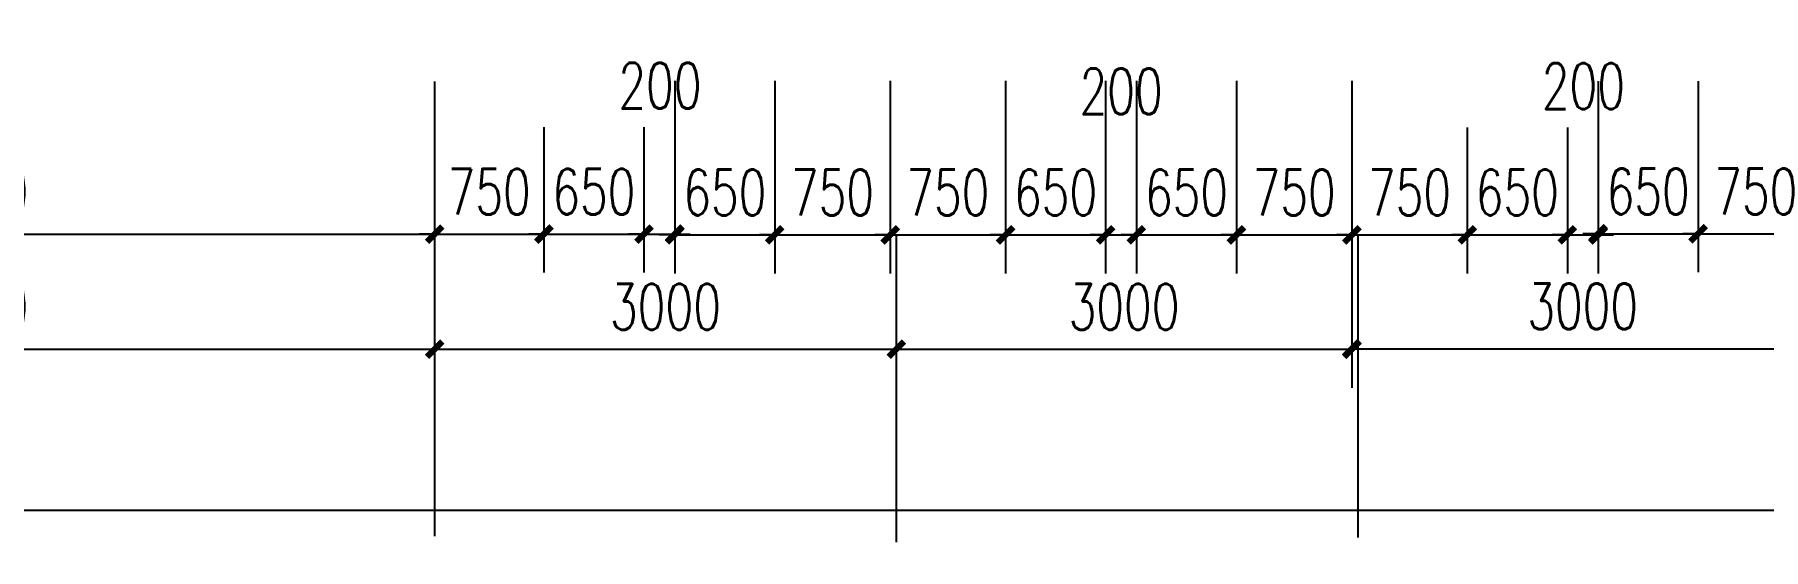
# Model space of a CAD drawing. Header units: millimetres. Extents: x -150677 to 588340, y -254013 to 149700.
# Drawn here: x 156002 to 167235, y -250685 to -247343 of the extents above; entities that cross this region are included whole.
import ezdxf

# ---------------------------------------------------------------- set-up
doc = ezdxf.new("R2010")
doc.units = ezdxf.units.MM
doc.header["$LTSCALE"] = 10
doc.header["$MEASUREMENT"] = 0
doc.layers.add('PUB_DIM', color=3, linetype='Continuous')
doc.styles.add('_TCH_DIM_T3', font='SIMPLEX', dxfattribs={"width": 0.705882, "bigfont": 'GBCBIG'})
doc.dimstyles.new('_TCH_ARCH&&100', dxfattribs={"dimtxt": 297.5, "dimasz": 100, "dimexe": 250, "dimexo": 300, "dimgap": 126.25, "dimtad": 1, "dimdec": 0, "dimzin": 0, "dimdsep": 46, "dimtxsty": '_TCH_DIM_T3', "dimblk": 'ARCHTICK', "dimcen": 0.09, "dimclrt": 7, "dimazin": 2, "dimtfac": 1, "dimtdec": 0, "dimtix": 1, "dimtmove": 2, "dimatfit": 3, "dimfxl": 1, "dimtolj": 1, "dimtzin": 0, "dimarcsym": 0})

# ---------------------------------------------------------------- blocks, each defined once
blk = doc.blocks.new('_ArchTick')
at = {"color": 0, "linetype": 'ByBlock', "const_width": 0.4}
blk.add_lwpolyline([(-0.5, -0.5), (0.5, 0.5)], dxfattribs=at)
blk = doc.blocks.new('*D2086')
at = {"layer": 'Defpoints', "color": 0, "transparency": 16777216}
for p in [(152601, -247348), (158601, -247348), (158601, -248638)]:
    blk.add_point(p, dxfattribs=at)
at = {"layer": 'PUB_DIM', "color": 0, "lineweight": -2, "transparency": 16777216}
for p, q in [((152601, -247648), (152601, -248888)), ((158601, -247648), (158601, -248888)), ((152601, -248638), (158601, -248638))]:
    blk.add_line(p, q, dxfattribs=at)
at = {"layer": 'PUB_DIM', "color": 0, "lineweight": -2, "transparency": 16777216, "xscale": 100, "yscale": 100, "zscale": 100, "rotation": 180}
blk.add_blockref('_ArchTick', (152601, -248638), dxfattribs=at)
at = {"layer": 'PUB_DIM', "color": 0, "lineweight": -2, "transparency": 16777216, "xscale": 100, "yscale": 100, "zscale": 100}
blk.add_blockref('_ArchTick', (158601, -248638), dxfattribs=at)
at = {"layer": 'PUB_DIM', "color": 7, "transparency": 16777216, "insert": (155601, -248363), "char_height": 297.5, "attachment_point": 5, "style": '_TCH_DIM_T3'}
blk.add_mtext('\\A1;6000', dxfattribs=at)
blk = doc.blocks.new('*D2087')
at = {"layer": 'Defpoints', "color": 0, "transparency": 16777216}
for p in [(152601, -248593), (158601, -248593), (158601, -249385)]:
    blk.add_point(p, dxfattribs=at)
at = {"layer": 'PUB_DIM', "color": 0, "lineweight": -2, "transparency": 16777216}
for p, q in [((152601, -248893), (152601, -249635)), ((158601, -248893), (158601, -249635)), ((152601, -249385), (158601, -249385))]:
    blk.add_line(p, q, dxfattribs=at)
at = {"layer": 'PUB_DIM', "color": 0, "lineweight": -2, "transparency": 16777216, "xscale": 100, "yscale": 100, "zscale": 100, "rotation": 180}
blk.add_blockref('_ArchTick', (152601, -249385), dxfattribs=at)
at = {"layer": 'PUB_DIM', "color": 0, "lineweight": -2, "transparency": 16777216, "xscale": 100, "yscale": 100, "zscale": 100}
blk.add_blockref('_ArchTick', (158601, -249385), dxfattribs=at)
at = {"layer": 'PUB_DIM', "color": 7, "transparency": 16777216, "insert": (155601, -249110), "char_height": 297.5, "attachment_point": 5, "style": '_TCH_DIM_T3'}
blk.add_mtext('\\A1;6000', dxfattribs=at)
blk = doc.blocks.new('*D2088')
at = {"layer": 'Defpoints', "color": 0, "transparency": 16777216}
for p in [(158601, -248593), (161601, -248593), (161601, -249385)]:
    blk.add_point(p, dxfattribs=at)
at = {"layer": 'PUB_DIM', "color": 0, "lineweight": -2, "transparency": 16777216}
for p, q in [((158601, -248893), (158601, -249635)), ((161601, -248893), (161601, -249635)), ((158601, -249385), (161601, -249385))]:
    blk.add_line(p, q, dxfattribs=at)
at = {"layer": 'PUB_DIM', "color": 0, "lineweight": -2, "transparency": 16777216, "xscale": 100, "yscale": 100, "zscale": 100, "rotation": 180}
blk.add_blockref('_ArchTick', (158601, -249385), dxfattribs=at)
at = {"layer": 'PUB_DIM', "color": 0, "lineweight": -2, "transparency": 16777216, "xscale": 100, "yscale": 100, "zscale": 100}
blk.add_blockref('_ArchTick', (161601, -249385), dxfattribs=at)
at = {"layer": 'PUB_DIM', "color": 7, "transparency": 16777216, "insert": (160101, -249110), "char_height": 297.5, "attachment_point": 5, "style": '_TCH_DIM_T3'}
blk.add_mtext('\\A1;3000', dxfattribs=at)
blk = doc.blocks.new('*D2089')
at = {"layer": 'Defpoints', "color": 0, "transparency": 16777216}
for p in [(161601, -248593), (164561, -248593), (164561, -249385)]:
    blk.add_point(p, dxfattribs=at)
at = {"layer": 'PUB_DIM', "color": 0, "lineweight": -2, "transparency": 16777216}
for p, q in [((161601, -248893), (161601, -249635)), ((164561, -248893), (164561, -249635)), ((161601, -249385), (164561, -249385))]:
    blk.add_line(p, q, dxfattribs=at)
at = {"layer": 'PUB_DIM', "color": 0, "lineweight": -2, "transparency": 16777216, "xscale": 100, "yscale": 100, "zscale": 100, "rotation": 180}
blk.add_blockref('_ArchTick', (161601, -249385), dxfattribs=at)
at = {"layer": 'PUB_DIM', "color": 0, "lineweight": -2, "transparency": 16777216, "xscale": 100, "yscale": 100, "zscale": 100}
blk.add_blockref('_ArchTick', (164561, -249385), dxfattribs=at)
at = {"layer": 'PUB_DIM', "color": 7, "transparency": 16777216, "insert": (163081, -249110), "char_height": 297.5, "attachment_point": 5, "style": '_TCH_DIM_T3'}
blk.add_mtext('\\A1;3000', dxfattribs=at)
blk = doc.blocks.new('*D2104')
at = {"layer": 'Defpoints', "color": 0, "transparency": 16777216}
for p in [(152601, -249635), (213761, -249642), (213761, -250435)]:
    blk.add_point(p, dxfattribs=at)
at = {"layer": 'PUB_DIM', "color": 0, "lineweight": -2, "transparency": 16777216}
for p, q in [((152601, -249935), (152601, -250679)), ((213761, -249942), (213761, -250685)), ((152601, -250429), (213761, -250435))]:
    blk.add_line(p, q, dxfattribs=at)
at = {"layer": 'PUB_DIM', "color": 0, "lineweight": -2, "transparency": 16777216, "xscale": 100, "yscale": 100, "zscale": 100}
for p, rotation in [((152601, -250429), 179.9941247959615), ((213761, -250435), 359.9941247959615)]:
    blk.add_blockref('_ArchTick', p, dxfattribs=dict(at, rotation=rotation))
at = {"layer": 'PUB_DIM', "color": 7, "transparency": 16777216, "insert": (183181, -250157), "char_height": 297.5, "attachment_point": 5, "rotation": 359.9941, "style": '_TCH_DIM_T3'}
blk.add_mtext('\\A1;61200', dxfattribs=at)
blk = doc.blocks.new('*D2240')
at = {"layer": 'Defpoints', "color": 0, "transparency": 16777216}
for p in [(166811, -247345), (167561, -247345), (167561, -248636)]:
    blk.add_point(p, dxfattribs=at)
at = {"layer": 'PUB_DIM', "color": 0, "lineweight": -2, "transparency": 16777216}
for p, q in [((166811, -247645), (166811, -248886)), ((167561, -247645), (167561, -248886)), ((166811, -248636), (166711, -248636)), ((166811, -248636), (167561, -248636)), ((167561, -248636), (167661, -248636))]:
    blk.add_line(p, q, dxfattribs=at)
at = {"layer": 'PUB_DIM', "color": 0, "lineweight": -2, "transparency": 16777216, "xscale": 100, "yscale": 100, "zscale": 100}
blk.add_blockref('_ArchTick', (166811, -248636), dxfattribs=at)
at = {"layer": 'PUB_DIM', "color": 0, "lineweight": -2, "transparency": 16777216, "xscale": 100, "yscale": 100, "zscale": 100, "rotation": 180}
blk.add_blockref('_ArchTick', (167561, -248636), dxfattribs=at)
at = {"layer": 'PUB_DIM', "color": 7, "transparency": 16777216, "insert": (167186, -248361), "char_height": 297.5, "attachment_point": 5, "style": '_TCH_DIM_T3'}
blk.add_mtext('\\A1;750', dxfattribs=at)
blk = doc.blocks.new('*D2241')
at = {"layer": 'Defpoints', "color": 0, "transparency": 16777216}
for p in [(166161, -247345), (166811, -247345), (166811, -248636)]:
    blk.add_point(p, dxfattribs=at)
at = {"layer": 'PUB_DIM', "color": 0, "lineweight": -2, "transparency": 16777216}
for p, q in [((166161, -247645), (166161, -248886)), ((166811, -247645), (166811, -248886)), ((166161, -248636), (166061, -248636)), ((166161, -248636), (166811, -248636)), ((166811, -248636), (166911, -248636))]:
    blk.add_line(p, q, dxfattribs=at)
at = {"layer": 'PUB_DIM', "color": 0, "lineweight": -2, "transparency": 16777216, "xscale": 100, "yscale": 100, "zscale": 100}
blk.add_blockref('_ArchTick', (166161, -248636), dxfattribs=at)
at = {"layer": 'PUB_DIM', "color": 0, "lineweight": -2, "transparency": 16777216, "xscale": 100, "yscale": 100, "zscale": 100, "rotation": 180}
blk.add_blockref('_ArchTick', (166811, -248636), dxfattribs=at)
at = {"layer": 'PUB_DIM', "color": 7, "transparency": 16777216, "insert": (166486, -248361), "char_height": 297.5, "attachment_point": 5, "style": '_TCH_DIM_T3'}
blk.add_mtext('\\A1;650', dxfattribs=at)
blk = doc.blocks.new('*D2242')
at = {"layer": 'Defpoints', "color": 0, "transparency": 16777216}
for p in [(165961, -247645), (166161, -247645), (166161, -248643)]:
    blk.add_point(p, dxfattribs=at)
at = {"layer": 'PUB_DIM', "color": 0, "lineweight": -2, "transparency": 16777216}
for p, q in [((165961, -247945), (165961, -248893)), ((166161, -247945), (166161, -248893)), ((165961, -248643), (165861, -248643)), ((165961, -248643), (166161, -248643)), ((166161, -248643), (166261, -248643))]:
    blk.add_line(p, q, dxfattribs=at)
at = {"layer": 'PUB_DIM', "color": 0, "lineweight": -2, "transparency": 16777216, "xscale": 100, "yscale": 100, "zscale": 100}
blk.add_blockref('_ArchTick', (165961, -248643), dxfattribs=at)
at = {"layer": 'PUB_DIM', "color": 0, "lineweight": -2, "transparency": 16777216, "xscale": 100, "yscale": 100, "zscale": 100, "rotation": 180}
blk.add_blockref('_ArchTick', (166161, -248643), dxfattribs=at)
at = {"layer": 'PUB_DIM', "color": 7, "transparency": 16777216, "insert": (166065, -247677), "char_height": 297.5, "attachment_point": 5, "style": '_TCH_DIM_T3'}
blk.add_mtext('\\A1;200', dxfattribs=at)
blk = doc.blocks.new('*D2243')
at = {"layer": 'Defpoints', "color": 0, "transparency": 16777216}
for p in [(165311, -247645), (165961, -247645), (165961, -248643)]:
    blk.add_point(p, dxfattribs=at)
at = {"layer": 'PUB_DIM', "color": 0, "lineweight": -2, "transparency": 16777216}
for p, q in [((165311, -247945), (165311, -248893)), ((165961, -247945), (165961, -248893)), ((165311, -248643), (165211, -248643)), ((165311, -248643), (165961, -248643)), ((165961, -248643), (166061, -248643))]:
    blk.add_line(p, q, dxfattribs=at)
at = {"layer": 'PUB_DIM', "color": 0, "lineweight": -2, "transparency": 16777216, "xscale": 100, "yscale": 100, "zscale": 100}
blk.add_blockref('_ArchTick', (165311, -248643), dxfattribs=at)
at = {"layer": 'PUB_DIM', "color": 0, "lineweight": -2, "transparency": 16777216, "xscale": 100, "yscale": 100, "zscale": 100, "rotation": 180}
blk.add_blockref('_ArchTick', (165961, -248643), dxfattribs=at)
at = {"layer": 'PUB_DIM', "color": 7, "transparency": 16777216, "insert": (165636, -248368), "char_height": 297.5, "attachment_point": 5, "style": '_TCH_DIM_T3'}
blk.add_mtext('\\A1;650', dxfattribs=at)
blk = doc.blocks.new('*D2244')
at = {"layer": 'Defpoints', "color": 0, "transparency": 16777216}
for p in [(164561, -247645), (165311, -247645), (165311, -248643)]:
    blk.add_point(p, dxfattribs=at)
at = {"layer": 'PUB_DIM', "color": 0, "lineweight": -2, "transparency": 16777216}
for p, q in [((164561, -247945), (164561, -248893)), ((165311, -247945), (165311, -248893)), ((164561, -248643), (164461, -248643)), ((164561, -248643), (165311, -248643)), ((165311, -248643), (165411, -248643))]:
    blk.add_line(p, q, dxfattribs=at)
at = {"layer": 'PUB_DIM', "color": 0, "lineweight": -2, "transparency": 16777216, "xscale": 100, "yscale": 100, "zscale": 100}
blk.add_blockref('_ArchTick', (164561, -248643), dxfattribs=at)
at = {"layer": 'PUB_DIM', "color": 0, "lineweight": -2, "transparency": 16777216, "xscale": 100, "yscale": 100, "zscale": 100, "rotation": 180}
blk.add_blockref('_ArchTick', (165311, -248643), dxfattribs=at)
at = {"layer": 'PUB_DIM', "color": 7, "transparency": 16777216, "insert": (164936, -248368), "char_height": 297.5, "attachment_point": 5, "style": '_TCH_DIM_T3'}
blk.add_mtext('\\A1;750', dxfattribs=at)
blk = doc.blocks.new('*D2245')
at = {"layer": 'Defpoints', "color": 0, "transparency": 16777216}
for p in [(163811, -247343), (164561, -247343), (164561, -248643)]:
    blk.add_point(p, dxfattribs=at)
at = {"layer": 'PUB_DIM', "color": 0, "lineweight": -2, "transparency": 16777216}
for p, q in [((163811, -247643), (163811, -248893)), ((164561, -247643), (164561, -248893)), ((163811, -248643), (163711, -248643)), ((163811, -248643), (164561, -248643)), ((164561, -248643), (164661, -248643))]:
    blk.add_line(p, q, dxfattribs=at)
at = {"layer": 'PUB_DIM', "color": 0, "lineweight": -2, "transparency": 16777216, "xscale": 100, "yscale": 100, "zscale": 100}
blk.add_blockref('_ArchTick', (163811, -248643), dxfattribs=at)
at = {"layer": 'PUB_DIM', "color": 0, "lineweight": -2, "transparency": 16777216, "xscale": 100, "yscale": 100, "zscale": 100, "rotation": 180}
blk.add_blockref('_ArchTick', (164561, -248643), dxfattribs=at)
at = {"layer": 'PUB_DIM', "color": 7, "transparency": 16777216, "insert": (164186, -248368), "char_height": 297.5, "attachment_point": 5, "style": '_TCH_DIM_T3'}
blk.add_mtext('\\A1;750', dxfattribs=at)
blk = doc.blocks.new('*D2246')
at = {"layer": 'Defpoints', "color": 0, "transparency": 16777216}
for p in [(163161, -247343), (163811, -247343), (163811, -248643)]:
    blk.add_point(p, dxfattribs=at)
at = {"layer": 'PUB_DIM', "color": 0, "lineweight": -2, "transparency": 16777216}
for p, q in [((163161, -247643), (163161, -248893)), ((163811, -247643), (163811, -248893)), ((163161, -248643), (163061, -248643)), ((163161, -248643), (163811, -248643)), ((163811, -248643), (163911, -248643))]:
    blk.add_line(p, q, dxfattribs=at)
at = {"layer": 'PUB_DIM', "color": 0, "lineweight": -2, "transparency": 16777216, "xscale": 100, "yscale": 100, "zscale": 100}
blk.add_blockref('_ArchTick', (163161, -248643), dxfattribs=at)
at = {"layer": 'PUB_DIM', "color": 0, "lineweight": -2, "transparency": 16777216, "xscale": 100, "yscale": 100, "zscale": 100, "rotation": 180}
blk.add_blockref('_ArchTick', (163811, -248643), dxfattribs=at)
at = {"layer": 'PUB_DIM', "color": 7, "transparency": 16777216, "insert": (163486, -248368), "char_height": 297.5, "attachment_point": 5, "style": '_TCH_DIM_T3'}
blk.add_mtext('\\A1;650', dxfattribs=at)
blk = doc.blocks.new('*D2247')
at = {"layer": 'Defpoints', "color": 0, "transparency": 16777216}
for p in [(162961, -247343), (163161, -247343), (163161, -248643)]:
    blk.add_point(p, dxfattribs=at)
at = {"layer": 'PUB_DIM', "color": 0, "lineweight": -2, "transparency": 16777216}
for p, q in [((162961, -247643), (162961, -248893)), ((163161, -247643), (163161, -248893)), ((162961, -248643), (162861, -248643)), ((162961, -248643), (163161, -248643)), ((163161, -248643), (163261, -248643))]:
    blk.add_line(p, q, dxfattribs=at)
at = {"layer": 'PUB_DIM', "color": 0, "lineweight": -2, "transparency": 16777216, "xscale": 100, "yscale": 100, "zscale": 100}
blk.add_blockref('_ArchTick', (162961, -248643), dxfattribs=at)
at = {"layer": 'PUB_DIM', "color": 0, "lineweight": -2, "transparency": 16777216, "xscale": 100, "yscale": 100, "zscale": 100, "rotation": 180}
blk.add_blockref('_ArchTick', (163161, -248643), dxfattribs=at)
at = {"layer": 'PUB_DIM', "color": 7, "transparency": 16777216, "insert": (163061, -247711), "char_height": 297.5, "attachment_point": 5, "style": '_TCH_DIM_T3'}
blk.add_mtext('\\A1;200', dxfattribs=at)
blk = doc.blocks.new('*D2248')
at = {"layer": 'Defpoints', "color": 0, "transparency": 16777216}
for p in [(162311, -247343), (162961, -247343), (162961, -248643)]:
    blk.add_point(p, dxfattribs=at)
at = {"layer": 'PUB_DIM', "color": 0, "lineweight": -2, "transparency": 16777216}
for p, q in [((162311, -247643), (162311, -248893)), ((162961, -247643), (162961, -248893)), ((162311, -248643), (162211, -248643)), ((162311, -248643), (162961, -248643)), ((162961, -248643), (163061, -248643))]:
    blk.add_line(p, q, dxfattribs=at)
at = {"layer": 'PUB_DIM', "color": 0, "lineweight": -2, "transparency": 16777216, "xscale": 100, "yscale": 100, "zscale": 100}
blk.add_blockref('_ArchTick', (162311, -248643), dxfattribs=at)
at = {"layer": 'PUB_DIM', "color": 0, "lineweight": -2, "transparency": 16777216, "xscale": 100, "yscale": 100, "zscale": 100, "rotation": 180}
blk.add_blockref('_ArchTick', (162961, -248643), dxfattribs=at)
at = {"layer": 'PUB_DIM', "color": 7, "transparency": 16777216, "insert": (162636, -248368), "char_height": 297.5, "attachment_point": 5, "style": '_TCH_DIM_T3'}
blk.add_mtext('\\A1;650', dxfattribs=at)
blk = doc.blocks.new('*D2249')
at = {"layer": 'Defpoints', "color": 0, "transparency": 16777216}
for p in [(161561, -247343), (162311, -247343), (162311, -248643)]:
    blk.add_point(p, dxfattribs=at)
at = {"layer": 'PUB_DIM', "color": 0, "lineweight": -2, "transparency": 16777216}
for p, q in [((161561, -247643), (161561, -248893)), ((162311, -247643), (162311, -248893)), ((161561, -248643), (161461, -248643)), ((161561, -248643), (162311, -248643)), ((162311, -248643), (162411, -248643))]:
    blk.add_line(p, q, dxfattribs=at)
at = {"layer": 'PUB_DIM', "color": 0, "lineweight": -2, "transparency": 16777216, "xscale": 100, "yscale": 100, "zscale": 100}
blk.add_blockref('_ArchTick', (161561, -248643), dxfattribs=at)
at = {"layer": 'PUB_DIM', "color": 0, "lineweight": -2, "transparency": 16777216, "xscale": 100, "yscale": 100, "zscale": 100, "rotation": 180}
blk.add_blockref('_ArchTick', (162311, -248643), dxfattribs=at)
at = {"layer": 'PUB_DIM', "color": 7, "transparency": 16777216, "insert": (161936, -248368), "char_height": 297.5, "attachment_point": 5, "style": '_TCH_DIM_T3'}
blk.add_mtext('\\A1;750', dxfattribs=at)
blk = doc.blocks.new('*D2250')
at = {"layer": 'Defpoints', "color": 0, "transparency": 16777216}
for p in [(160811, -247343), (161561, -247343), (161561, -248643)]:
    blk.add_point(p, dxfattribs=at)
at = {"layer": 'PUB_DIM', "color": 0, "lineweight": -2, "transparency": 16777216}
for p, q in [((160811, -247643), (160811, -248893)), ((161561, -247643), (161561, -248893)), ((160811, -248643), (160711, -248643)), ((160811, -248643), (161561, -248643)), ((161561, -248643), (161661, -248643))]:
    blk.add_line(p, q, dxfattribs=at)
at = {"layer": 'PUB_DIM', "color": 0, "lineweight": -2, "transparency": 16777216, "xscale": 100, "yscale": 100, "zscale": 100}
blk.add_blockref('_ArchTick', (160811, -248643), dxfattribs=at)
at = {"layer": 'PUB_DIM', "color": 0, "lineweight": -2, "transparency": 16777216, "xscale": 100, "yscale": 100, "zscale": 100, "rotation": 180}
blk.add_blockref('_ArchTick', (161561, -248643), dxfattribs=at)
at = {"layer": 'PUB_DIM', "color": 7, "transparency": 16777216, "insert": (161186, -248368), "char_height": 297.5, "attachment_point": 5, "style": '_TCH_DIM_T3'}
blk.add_mtext('\\A1;750', dxfattribs=at)
blk = doc.blocks.new('*D2251')
at = {"layer": 'Defpoints', "color": 0, "transparency": 16777216}
for p in [(160161, -247343), (160811, -247343), (160811, -248643)]:
    blk.add_point(p, dxfattribs=at)
at = {"layer": 'PUB_DIM', "color": 0, "lineweight": -2, "transparency": 16777216}
for p, q in [((160161, -247643), (160161, -248893)), ((160811, -247643), (160811, -248893)), ((160161, -248643), (160061, -248643)), ((160161, -248643), (160811, -248643)), ((160811, -248643), (160911, -248643))]:
    blk.add_line(p, q, dxfattribs=at)
at = {"layer": 'PUB_DIM', "color": 0, "lineweight": -2, "transparency": 16777216, "xscale": 100, "yscale": 100, "zscale": 100}
blk.add_blockref('_ArchTick', (160161, -248643), dxfattribs=at)
at = {"layer": 'PUB_DIM', "color": 0, "lineweight": -2, "transparency": 16777216, "xscale": 100, "yscale": 100, "zscale": 100, "rotation": 180}
blk.add_blockref('_ArchTick', (160811, -248643), dxfattribs=at)
at = {"layer": 'PUB_DIM', "color": 7, "transparency": 16777216, "insert": (160486, -248368), "char_height": 297.5, "attachment_point": 5, "style": '_TCH_DIM_T3'}
blk.add_mtext('\\A1;650', dxfattribs=at)
blk = doc.blocks.new('*D2252')
at = {"layer": 'Defpoints', "color": 0, "transparency": 16777216}
for p in [(159961, -247643), (160161, -247643), (160161, -248638)]:
    blk.add_point(p, dxfattribs=at)
at = {"layer": 'PUB_DIM', "color": 0, "lineweight": -2, "transparency": 16777216}
for p, q in [((159961, -247943), (159961, -248888)), ((160161, -247943), (160161, -248888)), ((159961, -248638), (159861, -248638)), ((159961, -248638), (160161, -248638)), ((160161, -248638), (160261, -248638))]:
    blk.add_line(p, q, dxfattribs=at)
at = {"layer": 'PUB_DIM', "color": 0, "lineweight": -2, "transparency": 16777216, "xscale": 100, "yscale": 100, "zscale": 100}
blk.add_blockref('_ArchTick', (159961, -248638), dxfattribs=at)
at = {"layer": 'PUB_DIM', "color": 0, "lineweight": -2, "transparency": 16777216, "xscale": 100, "yscale": 100, "zscale": 100, "rotation": 180}
blk.add_blockref('_ArchTick', (160161, -248638), dxfattribs=at)
at = {"layer": 'PUB_DIM', "color": 7, "transparency": 16777216, "insert": (160065, -247674), "char_height": 297.5, "attachment_point": 5, "style": '_TCH_DIM_T3'}
blk.add_mtext('\\A1;200', dxfattribs=at)
blk = doc.blocks.new('*D2253')
at = {"layer": 'Defpoints', "color": 0, "transparency": 16777216}
for p in [(159311, -247643), (159961, -247643), (159961, -248638)]:
    blk.add_point(p, dxfattribs=at)
at = {"layer": 'PUB_DIM', "color": 0, "lineweight": -2, "transparency": 16777216}
for p, q in [((159311, -247943), (159311, -248888)), ((159961, -247943), (159961, -248888)), ((159311, -248638), (159211, -248638)), ((159311, -248638), (159961, -248638)), ((159961, -248638), (160061, -248638))]:
    blk.add_line(p, q, dxfattribs=at)
at = {"layer": 'PUB_DIM', "color": 0, "lineweight": -2, "transparency": 16777216, "xscale": 100, "yscale": 100, "zscale": 100}
blk.add_blockref('_ArchTick', (159311, -248638), dxfattribs=at)
at = {"layer": 'PUB_DIM', "color": 0, "lineweight": -2, "transparency": 16777216, "xscale": 100, "yscale": 100, "zscale": 100, "rotation": 180}
blk.add_blockref('_ArchTick', (159961, -248638), dxfattribs=at)
at = {"layer": 'PUB_DIM', "color": 7, "transparency": 16777216, "insert": (159636, -248363), "char_height": 297.5, "attachment_point": 5, "style": '_TCH_DIM_T3'}
blk.add_mtext('\\A1;650', dxfattribs=at)
blk = doc.blocks.new('*D2254')
at = {"layer": 'Defpoints', "color": 0, "transparency": 16777216}
for p in [(158601, -247643), (159311, -247643), (159311, -248638)]:
    blk.add_point(p, dxfattribs=at)
at = {"layer": 'PUB_DIM', "color": 0, "lineweight": -2, "transparency": 16777216}
for p, q in [((158601, -247943), (158601, -248888)), ((159311, -247943), (159311, -248888)), ((158601, -248638), (158501, -248638)), ((158601, -248638), (159311, -248638)), ((159311, -248638), (159411, -248638))]:
    blk.add_line(p, q, dxfattribs=at)
at = {"layer": 'PUB_DIM', "color": 0, "lineweight": -2, "transparency": 16777216, "xscale": 100, "yscale": 100, "zscale": 100}
blk.add_blockref('_ArchTick', (158601, -248638), dxfattribs=at)
at = {"layer": 'PUB_DIM', "color": 0, "lineweight": -2, "transparency": 16777216, "xscale": 100, "yscale": 100, "zscale": 100, "rotation": 180}
blk.add_blockref('_ArchTick', (159311, -248638), dxfattribs=at)
at = {"layer": 'PUB_DIM', "color": 7, "transparency": 16777216, "insert": (158956, -248363), "char_height": 297.5, "attachment_point": 5, "style": '_TCH_DIM_T3'}
blk.add_mtext('\\A1;750', dxfattribs=at)
blk = doc.blocks.new('*D2347')
at = {"layer": 'Defpoints', "color": 0, "transparency": 16777216}
for p in [(164561, -248893), (167561, -248893), (167561, -249382)]:
    blk.add_point(p, dxfattribs=at)
at = {"layer": 'PUB_DIM', "color": 0, "lineweight": -2, "transparency": 16777216}
for p, q in [((164561, -249193), (164561, -249632)), ((167561, -249193), (167561, -249632)), ((164561, -249382), (167561, -249382))]:
    blk.add_line(p, q, dxfattribs=at)
at = {"layer": 'PUB_DIM', "color": 0, "lineweight": -2, "transparency": 16777216, "xscale": 100, "yscale": 100, "zscale": 100, "rotation": 180}
blk.add_blockref('_ArchTick', (164561, -249382), dxfattribs=at)
at = {"layer": 'PUB_DIM', "color": 0, "lineweight": -2, "transparency": 16777216, "xscale": 100, "yscale": 100, "zscale": 100}
blk.add_blockref('_ArchTick', (167561, -249382), dxfattribs=at)
at = {"layer": 'PUB_DIM', "color": 7, "transparency": 16777216, "insert": (166061, -249107), "char_height": 297.5, "attachment_point": 5, "style": '_TCH_DIM_T3'}
blk.add_mtext('\\A1;3000', dxfattribs=at)

msp = doc.modelspace()

# ---------------------------------------------------------------- linework, layer by layer
at = {"layer": 'PUB_DIM'}
for p, q in [((158600.7, -248600.1), (158600.7, -250600.1)), ((161600.7, -248638.5), (161600.7, -250638.5)), ((164600.7, -248638.5), (164600.7, -250607.4))]:
    msp.add_line(p, q, dxfattribs=at)

# ---------------------------------------------------------------- dimensions: what is measured, and where the dimension line sits
for p1, p2, distance, picture, middle in [((152600.7, -247347.7), (158600.7, -247347.7), -1290.2, '*D2086', (155600.7, -248362.9)), ((160160.7, -247342.7), (160810.7, -247342.7), -1300.2, '*D2251', (160485.7, -248367.9)), ((160810.7, -247342.7), (161560.7, -247342.7), -1300.2, '*D2250', (161185.7, -248367.9)), ((161560.7, -247342.7), (162310.7, -247342.7), -1300.2, '*D2249', (161935.7, -248367.9)), ((162310.7, -247342.7), (162960.7, -247342.7), -1300.2, '*D2248', (162635.7, -248367.9)), ((163160.7, -247342.7), (163810.7, -247342.7), -1300.2, '*D2246', (163485.7, -248367.9)), ((163810.7, -247342.7), (164560.7, -247342.7), -1300.2, '*D2245', (164185.7, -248367.9)), ((166160.7, -247345.2), (166810.7, -247345.2), -1290.8, '*D2241', (166485.7, -248361)), ((166810.7, -247345.2), (167560.7, -247345.2), -1290.8, '*D2240', (167185.7, -248361)), ((159310.7, -247642.7), (159960.7, -247642.7), -995.2, '*D2253', (159635.7, -248362.9)), ((164560.7, -247645.2), (165310.7, -247645.2), -997.7, '*D2244', (164935.7, -248367.9)), ((165310.7, -247645.2), (165960.7, -247645.2), -997.7, '*D2243', (165635.7, -248367.9)), ((152600.7, -248592.9), (158600.7, -248592.9), -792.5, '*D2087', (155600.7, -249110.3)), ((158600.7, -248592.9), (161600.7, -248592.9), -792.5, '*D2088', (160100.7, -249110.3)), ((164560.7, -248892.9), (167560.7, -248892.9), -489.6, '*D2347', (166060.7, -249107.4))]:
    dim = msp.add_aligned_dim(p1=p1, p2=p2, distance=distance, dimstyle='_TCH_ARCH&&100', dxfattribs=at)
    dim.commit()
    dim.dimension.update_dxf_attribs({"geometry": picture, "text_midpoint": middle})
for base, p1, p2, picture, middle in [((163160.7, -248642.9), (162960.7, -247342.7), (163160.7, -247342.7), '*D2247', (163060.7, -247711)), ((160160.7, -248637.9), (159960.7, -247642.7), (160160.7, -247642.7), '*D2252', (160065.2, -247674.4)), ((166160.7, -248642.9), (165960.7, -247645.2), (166160.7, -247645.2), '*D2242', (166065.2, -247676.9))]:
    dim = msp.add_linear_dim(base=base, p1=p1, p2=p2, angle=0, dimstyle='_TCH_ARCH&&100', dxfattribs=at)
    dim.commit()
    dim.dimension.update_dxf_attribs({"geometry": picture, "text_midpoint": middle, "dimtype": 161})
for p1, p2, distance, text, picture, middle in [((158600.7, -247642.7), (159310.7, -247642.7), -995.2, '750', '*D2254', (158955.7, -248362.9)), ((161600.7, -248592.9), (164560.7, -248592.9), -792.5, '3000', '*D2089', (163080.7, -249110.3)), ((152600.7, -249635.3), (213760.7, -249641.6), -793.4, '61200', '*D2104', (183180.6, -250156.9))]:
    dim = msp.add_aligned_dim(p1=p1, p2=p2, distance=distance, text=text, dimstyle='_TCH_ARCH&&100', dxfattribs=at)
    dim.commit()
    dim.dimension.update_dxf_attribs({"geometry": picture, "text_midpoint": middle})

doc.saveas('drawing.dxf')
